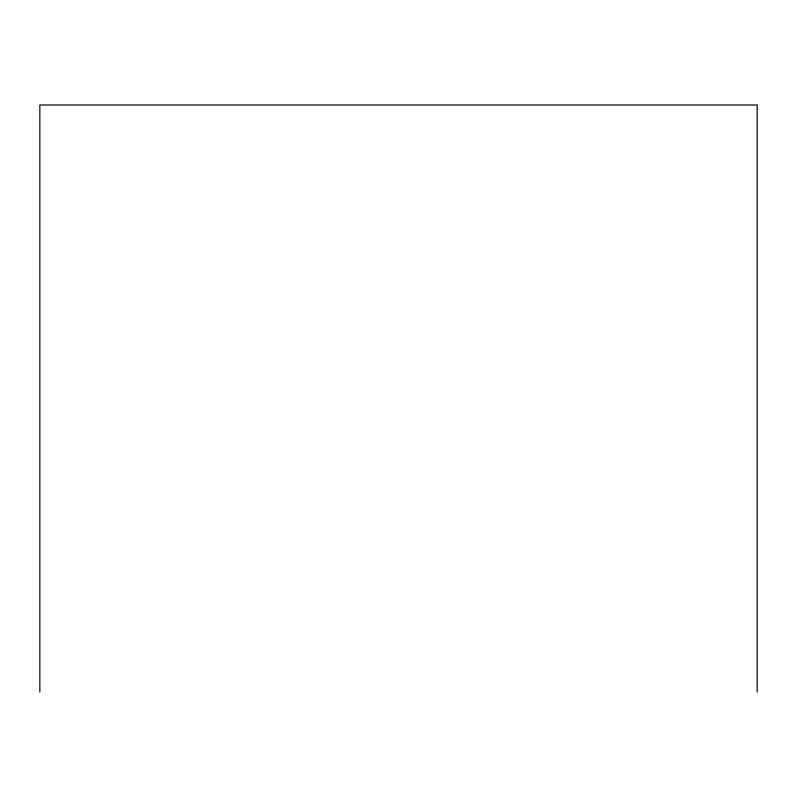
<?xml version="1.0" encoding="UTF-8"?>
<svg xmlns="http://www.w3.org/2000/svg" width="797" height="797" viewBox="0 0 797 797"><rect width="100%" height="100%" fill="white"/><g stroke="black" fill="none" stroke-linecap="round" stroke-linejoin="round"><path stroke-width="1.2" d="M757.15 692.015L757.15 104.985L39.85 104.985L39.85 692.015"/></g></svg>
